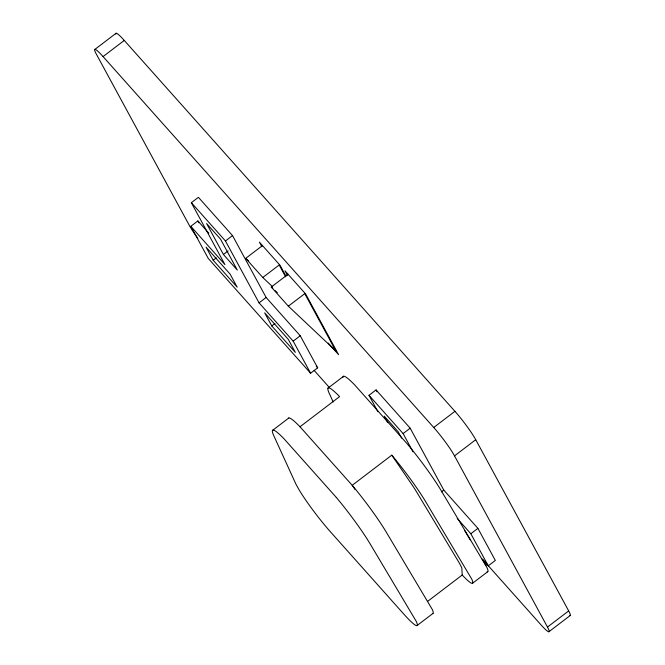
<?xml version="1.0" encoding="UTF-8"?>
<svg xmlns="http://www.w3.org/2000/svg" width="665" height="665" viewBox="0 0 665 665"><rect width="100%" height="100%" fill="white"/><g stroke="black" fill="none" stroke-linecap="round" stroke-linejoin="round"><path stroke-width="1" d="M94.887 49.41L116.092 33.25M197.796 238.311A25.245 2.76 52.7 0 1 189.267 225.285L96.317 54.098A25.245 2.76 52.7 0 1 103.058 56.592L124.264 40.432L454.935 411.327A25.245 2.76 52.7 0 1 475.733 439.715L568.683 610.902A25.245 2.76 52.7 0 1 569.622 615.532M190.813 226.316L224.936 264.587L191.337 202.7L198.403 197.314L232.526 235.585L266.125 297.471L300.248 335.75L317.679 367.836L310.605 373.223L208.236 258.402L190.813 226.316L197.887 220.93L208.802 233.174M310.605 373.223L293.182 341.137L259.059 302.858L225.46 240.971L232.526 235.585M213.182 260.239L206.083 247.156L230.098 274.096L237.197 287.172L213.182 260.239L216.325 257.845M223.407 254.487L206.607 223.54L220.514 239.142L237.314 270.081L223.407 254.487L228.12 250.896M272.584 286.74L262.775 277.496L245.709 258.361L262.135 245.851M262.775 277.496L279.192 264.986L285.618 276.815M288.344 306.174L304.761 293.664L335.875 350.97L288.344 306.174L271.278 287.039L288.045 274.271M259.059 302.858L266.125 297.471M271.769 325.95L264.67 312.866L288.236 339.3L295.343 352.384L271.769 325.95L274.911 323.556M293.182 341.137L300.248 335.75M272.484 430.446L288.834 417.986M327.961 388.177L343.606 376.249M288.386 418.335A51.729 5.652 52.7 0 1 300.015 426.772L339.591 396.614A51.729 5.652 52.7 0 0 329.325 393.547L333.157 401.934M377.886 411.685L368.992 395.301L376.058 389.914L410.18 428.194L443.779 490.08L477.902 528.351L495.334 560.445L488.26 565.824L482.075 558.891M412.998 451.776L403.115 433.58L410.18 428.194M427.578 601.409L462.208 575.017A40.607 4.439 52.7 0 0 471.793 579.198L425.542 501.468A51.729 5.652 52.7 0 0 391.785 455.151L352.209 485.309L300.015 426.772M103.058 56.592L433.73 427.479L454.935 411.327M568.683 610.902L547.478 627.062L454.527 455.874L475.733 439.715M441.427 491.876L443.779 490.08M488.26 565.824L470.837 533.737L477.902 528.351M417.13 625.499L433.031 613.379M472.607 583.222L487.802 571.642M548.908 631.75L570.113 615.591M245.709 258.361L248.727 261.204M271.278 287.039L272.791 288.46M275.052 290.597L277.313 292.725M332.458 347.138L335.875 350.97M328.261 343.098L338.593 354.686L305.642 293.988L284.977 270.813L287.438 275.343M368.992 395.301L403.115 433.58M191.337 202.7L225.46 240.971M457.188 518.426L470.837 533.737M464.519 530.362L470.155 539.756M316.299 366.299L317.679 367.836M314.088 370.347L329.242 387.346M482.873 559.656L540.736 624.568A25.245 2.76 52.7 0 0 547.478 627.062M391.785 455.151L410.687 482.857A34.048 3.724 52.7 0 1 415.509 490.13L459.731 563.712L461.818 567.976L462.208 575.017M355.068 489.507L352.209 485.309A51.729 5.652 52.7 0 1 385.958 531.626L432.217 609.356A40.607 4.439 52.7 0 1 432.35 613.504M487.129 571.767A40.607 4.439 52.7 0 0 486.988 567.619L440.737 489.889A51.729 5.652 52.7 0 0 406.98 443.572L354.794 385.035A51.729 5.652 52.7 0 0 343.032 377.354M484.153 562.191L486.032 565.649M376.058 389.914L377.047 391.735M401.627 438.119L398.169 431.743L384.262 416.14L387.72 422.516M285.975 276.183L280.073 265.318L259.408 242.135L261.869 246.665M197.887 220.93L198.852 222.717M433.73 427.479A25.245 2.76 52.7 0 1 454.527 455.874M115.885 34.164A25.245 2.76 52.7 0 1 124.264 40.432M336.307 497.428L284.113 438.883A51.729 5.652 52.7 0 0 273.839 435.824L295.992 484.278L299.391 490.338A40.607 4.439 52.7 0 0 330.389 531.751L403.78 614.061A40.607 4.439 52.7 0 0 416.315 621.476L370.056 543.737A51.729 5.652 52.7 0 0 336.307 497.428"/></g></svg>
